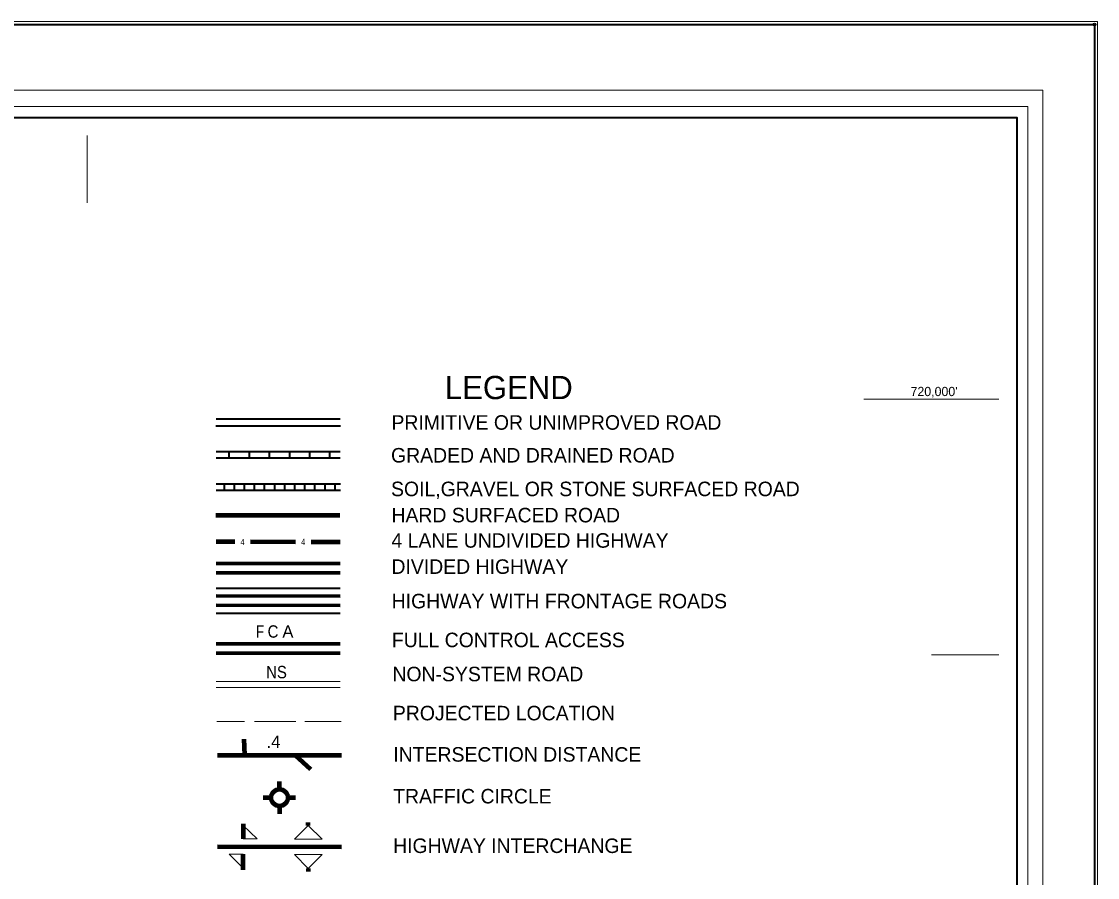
# Model space of a CAD drawing. Extents: x 817616 to 914254, y 167561 to 285221.
# Drawn here: x 901428 to 914246, y 213754 to 223958 of the extents above; entities that cross this region are included whole.
import ezdxf
from ezdxf.enums import TextEntityAlignment as Align

# ---------------------------------------------------------------- set-up
doc = ezdxf.new("R2010")
doc.units = 0
doc.header["$LTSCALE"] = 64
doc.header["$PDMODE"] = 32
doc.header["$PDSIZE"] = 32
for name, color, linetype, lineweight in [('1', 7, 'Continuous', 25), ('20', 7, 'Continuous', 40), ('32', 7, 'Continuous', 40), ('61', 7, 'Continuous', 13)]:
    doc.layers.add(name, color=color, linetype=linetype, lineweight=lineweight)

msp = doc.modelspace()

# ---------------------------------------------------------------- linework, layer by layer
at = {"layer": '1', "lineweight": 13}
msp.add_lwpolyline([(914246.27, 167561.16), (817615.63, 167561.16), (817615.63, 223958.21), (914246.27, 223958.21)], close=True, dxfattribs=at)
at = {"layer": '1'}
msp.add_point((914211.27, 223923.21), dxfattribs=at)
at = {"layer": '20', "lineweight": 90}
for p, q in [((903742.83, 218072.31), (905221.23, 218071.79)), ((903745.43, 217757.86), (903970.9, 217757.78)), ((904155.7, 217757.71), (904692.63, 217757.53)), ((904877.43, 217757.46), (905223.86, 217757.34)), ((904089.89, 215214.86), (904078.31, 215403.66)), ((903761.24, 215214.21), (905239.64, 215213.66)), ((904687.38, 215212.69), (904870.27, 215045.26)), ((904500.1, 214806.57), (904500.13, 214899)), ((904400.91, 214705.03), (904308.51, 214705.06)), ((904500.03, 214606.4), (904500, 214514.04)), ((904600.45, 214708.6), (904692.85, 214708.57)), ((904068.95, 214392.79), (904068.89, 214213.69)), ((904841.78, 214374.84), (904841.8, 214411.8)), ((903761.24, 214122.21), (905239.64, 214121.73)), ((904068.73, 213846.02), (904068.83, 214030.82)), ((904841.6, 213863.32), (904841.59, 213826.39))]:
    msp.add_line(p, q, dxfattribs=at)
at = {"layer": '20', "lineweight": 70}
for p, q in [((903745.35, 217498.85), (905223.75, 217498.33)), ((903745.35, 217387.97), (905223.71, 217387.45)), ((903745.26, 217109.95), (905223.62, 217109.43)), ((903745.18, 216999.07), (905223.58, 216998.55)), ((903747.55, 216539.26), (905225.95, 216538.75)), ((903747.51, 216428.38), (905225.91, 216427.87))]:
    msp.add_line(p, q, dxfattribs=at)
at = {"layer": '20'}
for p, q in [((903745.26, 217202.35), (905223.66, 217201.79)), ((903745.15, 216906.67), (905223.55, 216906.15))]:
    msp.add_line(p, q, dxfattribs=at)
at = {"layer": '20', "lineweight": 13}
for p, q in [((903747.37, 216018.36), (905225.77, 216017.85)), ((903747.39, 216092.28), (905225.79, 216091.77)), ((903755.71, 215613.76), (904084.19, 215613.65)), ((904202.59, 215613.61), (904693.89, 215613.43)), ((904804.77, 215613.4), (905234.11, 215613.25))]:
    msp.add_line(p, q, dxfattribs=at)
at = {"layer": '20'}
for points in [[(817650.63, 223923.21), (914211.27, 223923.21), (914211.27, 167596.17), (817650.63, 167596.17)], [(820838.48, 222814.24), (913285.76, 222814.24), (913285.76, 168687.88), (820838.48, 168687.88)]]:
    msp.add_lwpolyline(points, close=True, dxfattribs=at)
at = {"layer": '20', "lineweight": 13}
for points in [[(820529.29, 223139.71), (820529.29, 168378.6), (820707.84, 168557.27), (820707.84, 222944.88), (913416.37, 222944.88), (913416.37, 168557.27), (820707.84, 168557.27), (820529.29, 168378.6), (913594.95, 168378.6), (913594.95, 223139.71)], [(904678.38, 214211.56), (904841.78, 214374.84), (905011.02, 214211.44)], [(904841.6, 213863.32), (904678.32, 214026.76), (905010.96, 214026.64)]]:
    msp.add_lwpolyline(points, close=True, dxfattribs=at)
for points in [[(904068.89, 214213.69), (904235.21, 214213.64), (904068.95, 214374.34)], [(904068.83, 214030.82), (903902.51, 214030.88), (904068.77, 213864.5)]]:
    msp.add_lwpolyline(points, dxfattribs=at)
at = {"layer": '20', "lineweight": 90}
msp.add_circle((904500.66, 214705.95), 100.07, dxfattribs=at)
at = {"layer": '32'}
for p, q in [((903745.15, 219220.8), (905224.62, 219220.8)), ((903743.79, 219139.09), (905227.34, 219139.09)), ((903745.15, 218831.3), (905223.26, 218831.3)), ((903903.03, 218756.4), (903903.03, 218831.3)), ((904142.53, 218756.4), (904142.53, 218831.3)), ((904382.53, 218756.4), (904382.53, 218831.3)), ((904622.53, 218756.4), (904622.53, 218831.3)), ((904862.53, 218756.4), (904862.53, 218831.3)), ((905102.53, 218756.4), (905102.53, 218831.3)), ((903745.15, 218756.4), (905223.26, 218756.4)), ((903747.87, 218447.25), (905225.98, 218447.25)), ((903844.04, 218372.35), (903844.04, 218447.25)), ((903964.04, 218372.35), (903964.04, 218447.25)), ((904084.04, 218372.35), (904084.04, 218447.25)), ((904204.04, 218372.35), (904204.04, 218447.25)), ((904324.04, 218372.35), (904324.04, 218447.25)), ((904444.04, 218372.35), (904444.04, 218447.25)), ((904564.04, 218372.35), (904564.04, 218447.25)), ((904684.04, 218372.35), (904684.04, 218447.25)), ((904804.04, 218372.35), (904804.04, 218447.25)), ((904924.04, 218372.35), (904924.04, 218447.25)), ((905044.04, 218372.35), (905044.04, 218447.25)), ((905163.22, 218372.35), (905163.22, 218447.25)), ((903747.87, 218372.35), (905225.98, 218372.35))]:
    msp.add_line(p, q, dxfattribs=at)
at = {"layer": '61'}
for p, q in [((911463.53, 219456), (913072.53, 219456)), ((912268.03, 216408), (913072.53, 216408))]:
    msp.add_line(p, q, dxfattribs=at)
for points in [[(902208, 222588.51), (902208, 222590.51), (902208, 222592.51), (902208, 222594.51), (902208, 222596.51), (902208, 222598.51), (902208, 222601.01)], [(902208, 222390.51), (902208, 222392.51), (902208, 222394.51), (902208, 222396.51), (902208, 222398.51), (902208, 222400.51), (902208, 222402.51), (902208, 222404.51), (902208, 222406.51), (902208, 222408.51), (902208, 222410.51), (902208, 222412.51), (902208, 222414.51), (902208, 222416.51), (902208, 222418.51), (902208, 222420.51), (902208, 222422.51), (902208, 222424.51), (902208, 222426.51), (902208, 222428.51), (902208, 222430.51), (902208, 222432.51), (902208, 222434.51), (902208, 222436.51), (902208, 222438.51), (902208, 222440.51), (902208, 222442.51), (902208, 222444.51), (902208, 222446.51), (902208, 222448.51), (902208, 222450.51), (902208, 222452.51), (902208, 222454.51), (902208, 222456.51), (902208, 222458.51), (902208, 222460.51), (902208, 222462.51), (902208, 222464.51), (902208, 222466.51), (902208, 222468.51), (902208, 222470.51), (902208, 222472.51), (902208, 222474.51), (902208, 222476.51), (902208, 222478.51), (902208, 222480.51), (902208, 222482.51), (902208, 222484.51), (902208, 222486.51), (902208, 222488.51), (902208, 222490.51), (902208, 222492.51), (902208, 222494.51), (902208, 222496.51), (902208, 222498.51), (902208, 222500.51), (902208, 222502.51), (902208, 222504.51), (902208, 222506.51), (902208, 222508.51), (902208, 222510.51), (902208, 222512.51), (902208, 222514.51), (902208, 222516.51), (902208, 222518.51), (902208, 222520.51), (902208, 222522.51), (902208, 222524.51), (902208, 222526.51), (902208, 222528.51), (902208, 222530.51), (902208, 222532.51), (902208, 222534.51), (902208, 222536.51), (902208, 222538.51), (902208, 222540.51), (902208, 222542.51), (902208, 222544.51), (902208, 222546.51), (902208, 222548.51), (902208, 222550.51), (902208, 222552.51), (902208, 222554.51), (902208, 222556.51), (902208, 222558.51), (902208, 222560.51), (902208, 222562.51), (902208, 222564.51), (902208, 222566.51), (902208, 222568.51), (902208, 222570.51), (902208, 222572.51), (902208, 222574.51), (902208, 222576.51), (902208, 222578.51), (902208, 222580.51), (902208, 222582.51), (902208, 222584.51), (902208, 222586.51), (902208, 222588.51)], [(902208, 222192.51), (902208, 222194.51), (902208, 222196.51), (902208, 222198.51), (902208, 222200.51), (902208, 222202.51), (902208, 222204.51), (902208, 222206.51), (902208, 222208.51), (902208, 222210.51), (902208, 222212.51), (902208, 222214.51), (902208, 222216.51), (902208, 222218.51), (902208, 222220.51), (902208, 222222.51), (902208, 222224.51), (902208, 222226.51), (902208, 222228.51), (902208, 222230.51), (902208, 222232.51), (902208, 222234.51), (902208, 222236.51), (902208, 222238.51), (902208, 222240.51), (902208, 222242.51), (902208, 222244.51), (902208, 222246.51), (902208, 222248.51), (902208, 222250.51), (902208, 222252.51), (902208, 222254.51), (902208, 222256.51), (902208, 222258.51), (902208, 222260.51), (902208, 222262.51), (902208, 222264.51), (902208, 222266.51), (902208, 222268.51), (902208, 222270.51), (902208, 222272.51), (902208, 222274.51), (902208, 222276.51), (902208, 222278.51), (902208, 222280.51), (902208, 222282.51), (902208, 222284.51), (902208, 222286.51), (902208, 222288.51), (902208, 222290.51), (902208, 222292.51), (902208, 222294.51), (902208, 222296.51), (902208, 222298.51), (902208, 222300.51), (902208, 222302.51), (902208, 222304.51), (902208, 222306.51), (902208, 222308.51), (902208, 222310.51), (902208, 222312.51), (902208, 222314.51), (902208, 222316.51), (902208, 222318.51), (902208, 222320.51), (902208, 222322.51), (902208, 222324.51), (902208, 222326.51), (902208, 222328.51), (902208, 222330.51), (902208, 222332.51), (902208, 222334.51), (902208, 222336.51), (902208, 222338.51), (902208, 222340.51), (902208, 222342.51), (902208, 222344.51), (902208, 222346.51), (902208, 222348.51), (902208, 222350.51), (902208, 222352.51), (902208, 222354.51), (902208, 222356.51), (902208, 222358.51), (902208, 222360.51), (902208, 222362.51), (902208, 222364.51), (902208, 222366.51), (902208, 222368.51), (902208, 222370.51), (902208, 222372.51), (902208, 222374.51), (902208, 222376.51), (902208, 222378.51), (902208, 222380.51), (902208, 222382.51), (902208, 222384.51), (902208, 222386.51), (902208, 222388.51), (902208, 222390.51)], [(902208, 221994.51), (902208, 221996.51), (902208, 221998.51), (902208, 222000.51), (902208, 222002.51), (902208, 222004.51), (902208, 222006.51), (902208, 222008.51), (902208, 222010.51), (902208, 222012.51), (902208, 222014.51), (902208, 222016.51), (902208, 222018.51), (902208, 222020.51), (902208, 222022.51), (902208, 222024.51), (902208, 222026.51), (902208, 222028.51), (902208, 222030.51), (902208, 222032.51), (902208, 222034.51), (902208, 222036.51), (902208, 222038.51), (902208, 222040.51), (902208, 222042.51), (902208, 222044.51), (902208, 222046.51), (902208, 222048.51), (902208, 222050.51), (902208, 222052.51), (902208, 222054.51), (902208, 222056.51), (902208, 222058.51), (902208, 222060.51), (902208, 222062.51), (902208, 222064.51), (902208, 222066.51), (902208, 222068.51), (902208, 222070.51), (902208, 222072.51), (902208, 222074.51), (902208, 222076.51), (902208, 222078.51), (902208, 222080.51), (902208, 222082.51), (902208, 222084.51), (902208, 222086.51), (902208, 222088.51), (902208, 222090.51), (902208, 222092.51), (902208, 222094.51), (902208, 222096.51), (902208, 222098.51), (902208, 222100.51), (902208, 222102.51), (902208, 222104.51), (902208, 222106.51), (902208, 222108.51), (902208, 222110.51), (902208, 222112.51), (902208, 222114.51), (902208, 222116.51), (902208, 222118.51), (902208, 222120.51), (902208, 222122.51), (902208, 222124.51), (902208, 222126.51), (902208, 222128.51), (902208, 222130.51), (902208, 222132.51), (902208, 222134.51), (902208, 222136.51), (902208, 222138.51), (902208, 222140.51), (902208, 222142.51), (902208, 222144.51), (902208, 222146.51), (902208, 222148.51), (902208, 222150.51), (902208, 222152.51), (902208, 222154.51), (902208, 222156.51), (902208, 222158.51), (902208, 222160.51), (902208, 222162.51), (902208, 222164.51), (902208, 222166.51), (902208, 222168.51), (902208, 222170.51), (902208, 222172.51), (902208, 222174.51), (902208, 222176.51), (902208, 222178.51), (902208, 222180.51), (902208, 222182.51), (902208, 222184.51), (902208, 222186.51), (902208, 222188.51), (902208, 222190.51), (902208, 222192.51)], [(902208, 221796.51), (902208, 221798.51), (902208, 221800.51), (902208, 221802.51), (902208, 221804.51), (902208, 221806.51), (902208, 221808.51), (902208, 221810.51), (902208, 221812.51), (902208, 221814.51), (902208, 221816.51), (902208, 221818.51), (902208, 221820.51), (902208, 221822.51), (902208, 221824.51), (902208, 221826.51), (902208, 221828.51), (902208, 221830.51), (902208, 221832.51), (902208, 221834.51), (902208, 221836.51), (902208, 221838.51), (902208, 221840.51), (902208, 221842.51), (902208, 221844.51), (902208, 221846.51), (902208, 221848.51), (902208, 221850.51), (902208, 221852.51), (902208, 221854.51), (902208, 221856.51), (902208, 221858.51), (902208, 221860.51), (902208, 221862.51), (902208, 221864.51), (902208, 221866.51), (902208, 221868.51), (902208, 221870.51), (902208, 221872.51), (902208, 221874.51), (902208, 221876.51), (902208, 221878.51), (902208, 221880.51), (902208, 221882.51), (902208, 221884.51), (902208, 221886.51), (902208, 221888.51), (902208, 221890.51), (902208, 221892.51), (902208, 221894.51), (902208, 221896.51), (902208, 221898.51), (902208, 221900.51), (902208, 221902.51), (902208, 221904.51), (902208, 221906.51), (902208, 221908.51), (902208, 221910.51), (902208, 221912.51), (902208, 221914.51), (902208, 221916.51), (902208, 221918.51), (902208, 221920.51), (902208, 221922.51), (902208, 221924.51), (902208, 221926.51), (902208, 221928.51), (902208, 221930.51), (902208, 221932.51), (902208, 221934.51), (902208, 221936.51), (902208, 221938.51), (902208, 221940.51), (902208, 221942.51), (902208, 221944.51), (902208, 221946.51), (902208, 221948.51), (902208, 221950.51), (902208, 221952.51), (902208, 221954.51), (902208, 221956.51), (902208, 221958.51), (902208, 221960.51), (902208, 221962.51), (902208, 221964.51), (902208, 221966.51), (902208, 221968.51), (902208, 221970.51), (902208, 221972.51), (902208, 221974.51), (902208, 221976.51), (902208, 221978.51), (902208, 221980.51), (902208, 221982.51), (902208, 221984.51), (902208, 221986.51), (902208, 221988.51), (902208, 221990.51), (902208, 221992.51), (902208, 221994.51)]]:
    msp.add_lwpolyline(points, dxfattribs=at)

# ---------------------------------------------------------------- texts
at = {"layer": '20'}
for s, height, p in [('LEGEND', 277.2, (906470.91, 219456.64)), ('PRIMITIVE OR UNIMPROVED ROAD', 172.9, (905835.03, 219092.15)), ('GRADED AND DRAINED ROAD', 172.9, (905830.05, 218701.14)), ('SOIL,GRAVEL OR STONE SURFACED ROAD', 172.9, (905830.05, 218299.93)), ('HARD SURFACED ROAD', 172.9, (905835, 217987.88)), ('4 LANE UNDIVIDED HIGHWAY', 172.9, (905835, 217685.74)), ('DIVIDED HIGHWAY', 172.9, (905835, 217373.69)), ('HIGHWAY WITH FRONTAGE ROADS', 172.9, (905837.76, 216962.93)), ('FULL CONTROL ACCESS', 172.9, (905839.5, 216499.83)), ('FULL CONTROL ACCESS', 172.9, (905839.5, 216499.83)), ('NON-SYSTEM ROAD', 172.9, (905846.45, 216093.38)), ('PROJECTED LOCATION', 172.9, (905851.86, 215627.85)), ('INTERSECTION DISTANCE', 172.9, (905857.27, 215135.25)), ('TRAFFIC CIRCLE', 172.9, (905855.38, 214637.11)), ('HIGHWAY INTERCHANGE', 172.9, (905854.68, 214046.42))]:
    msp.add_text(s, height=height, dxfattribs=at).set_placement(p)
for s, height, rotation, width, p in [('4', 73.92, 359.966, 0.85, (904037.24, 217717.33)), ('4', 73.92, 359.966, 0.85, (904759.92, 217718.83)), ('C', 147.8, 359.981, 0.9, (904359.69, 216612.97)), ('F', 147.8, 359.989, 0.8, (904221.02, 216613.02)), ('NS', 147.8, 359.982, 0.9, (904342.23, 216129.03))]:
    msp.add_text(s, height=height, rotation=rotation, dxfattribs=dict(at, width=width)).set_placement(p)
for s, rotation, p in [('A', 359.978, (904535.53, 216612.91)), ('.4', 359.973, (904346.86, 215298.56))]:
    msp.add_text(s, height=147.8, rotation=rotation, dxfattribs=at).set_placement(p)
at = {"layer": '61'}
msp.add_text("720,000'", height=110, dxfattribs=at).set_placement((912299.28, 219492.94), align=Align.CENTER)

doc.saveas('drawing.dxf')
